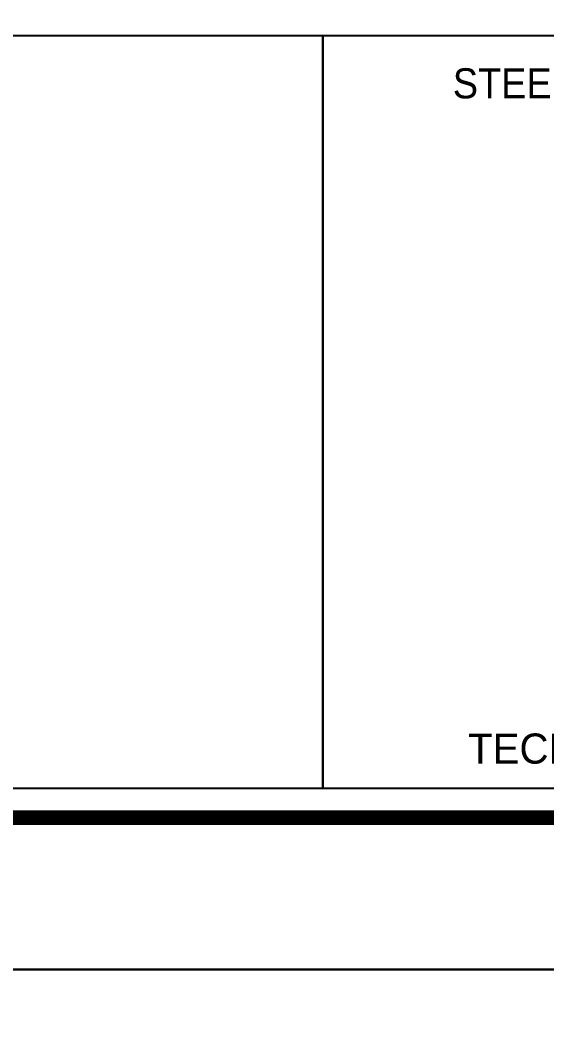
# Model space of a CAD drawing. Header units: inches. Extents: x 2 to 32666, y -5537 to 22.
# Drawn here: x 21526.6 to 21558.1, y -4128.8 to -4067.8 of the extents above; entities that cross this region are included whole.
import ezdxf
from ezdxf.enums import TextEntityAlignment as Align

# ---------------------------------------------------------------- set-up
doc = ezdxf.new("R2010")
doc.units = ezdxf.units.IN
doc.header["$MEASUREMENT"] = 0
for name, color, linetype in [('2', 2, 'Continuous'), ('3', 3, 'Continuous'), ('BAO KHUNG', 31, 'Continuous'), ('NET IN', 3, 'Continuous')]:
    doc.layers.add(name, color=color, linetype=linetype)
doc.layers.add('Cover text', color=7, linetype='Continuous', true_color=0x52370f)
doc.styles.get("Standard").update_dxf_attribs({"font": 'arial.ttf'})
doc.styles.add('style1', font='VHAVAN.TTF')
doc.styles.add('TIEU DE', font='Vharialn.ttf')

# ---------------------------------------------------------------- blocks, each defined once
blk = doc.blocks.new('kt kien truc 1')
at = {"layer": '2', "color": 157, "linetype": 'Continuous'}
blk.add_lwpolyline([(0, 420), (594, 420), (594, 0), (0, 0)], close=True, dxfattribs=at)
at = {"layer": 'BAO KHUNG', "color": 167, "linetype": 'Continuous', "const_width": 0.871}
blk.add_lwpolyline([(10.588, 9.067), (583.412, 9.067), (583.412, 410.933), (10.588, 410.933)], close=True, dxfattribs=at)
at = {"layer": 'BAO KHUNG', "color": 7}
for points in [[(79.28, 55.81), (144.951, 55.81), (144.951, 10.81), (79.28, 10.81)], [(144.951, 55.81), (285.801, 55.81), (285.801, 10.81), (144.951, 10.81)]]:
    blk.add_lwpolyline(points, close=True, dxfattribs=at)
at = {"layer": 'BAO KHUNG', "color": 7, "linetype": 'Continuous', "width": 0.9}
blk.add_text('STEEL CONTRACTOR - NHÀ THẦU KẾT CẤU THÉP', height=1.8, dxfattribs=at).set_placement((152.72, 52.051))
at = {"layer": 'Cover text', "linetype": 'Continuous', "style": 'style1'}
blk.add_text('technical design director: vò anh h¾c x¬ ', height=1.8, dxfattribs=at).set_placement((153.631, 12.295))
at = {"layer": 'Cover text', "ltscale": 0.5, "style": 'TIEU DE'}
for tag, p in [('STT', (555.048, 15.579)), ('TENBANVE', (45.93, 14.603))]:
    blk.add_attdef(tag, text='', height=2, dxfattribs=at).set_placement(p, align=Align.MIDDLE_CENTER)

msp = doc.modelspace()

# ---------------------------------------------------------------- linework, layer by layer
at = {"layer": 'NET IN'}
for points in [[(21399.7695, -3704.5249), (21993.7695, -3704.5249), (21993.7695, -4124.5249), (21399.7695, -4124.5249)], [(21399.7695, -4124.5249), (21993.7695, -4124.5249), (21993.7695, -4544.5249), (21399.7695, -4544.5249)]]:
    msp.add_lwpolyline(points, close=True, dxfattribs=at)

# ---------------------------------------------------------------- block references
at = {"layer": '3'}
for p in [(21399.7695, -4124.5249), (21399.7695, -4544.5249)]:
    msp.add_blockref('kt kien truc 1', p, dxfattribs=at)

doc.saveas('drawing.dxf')
